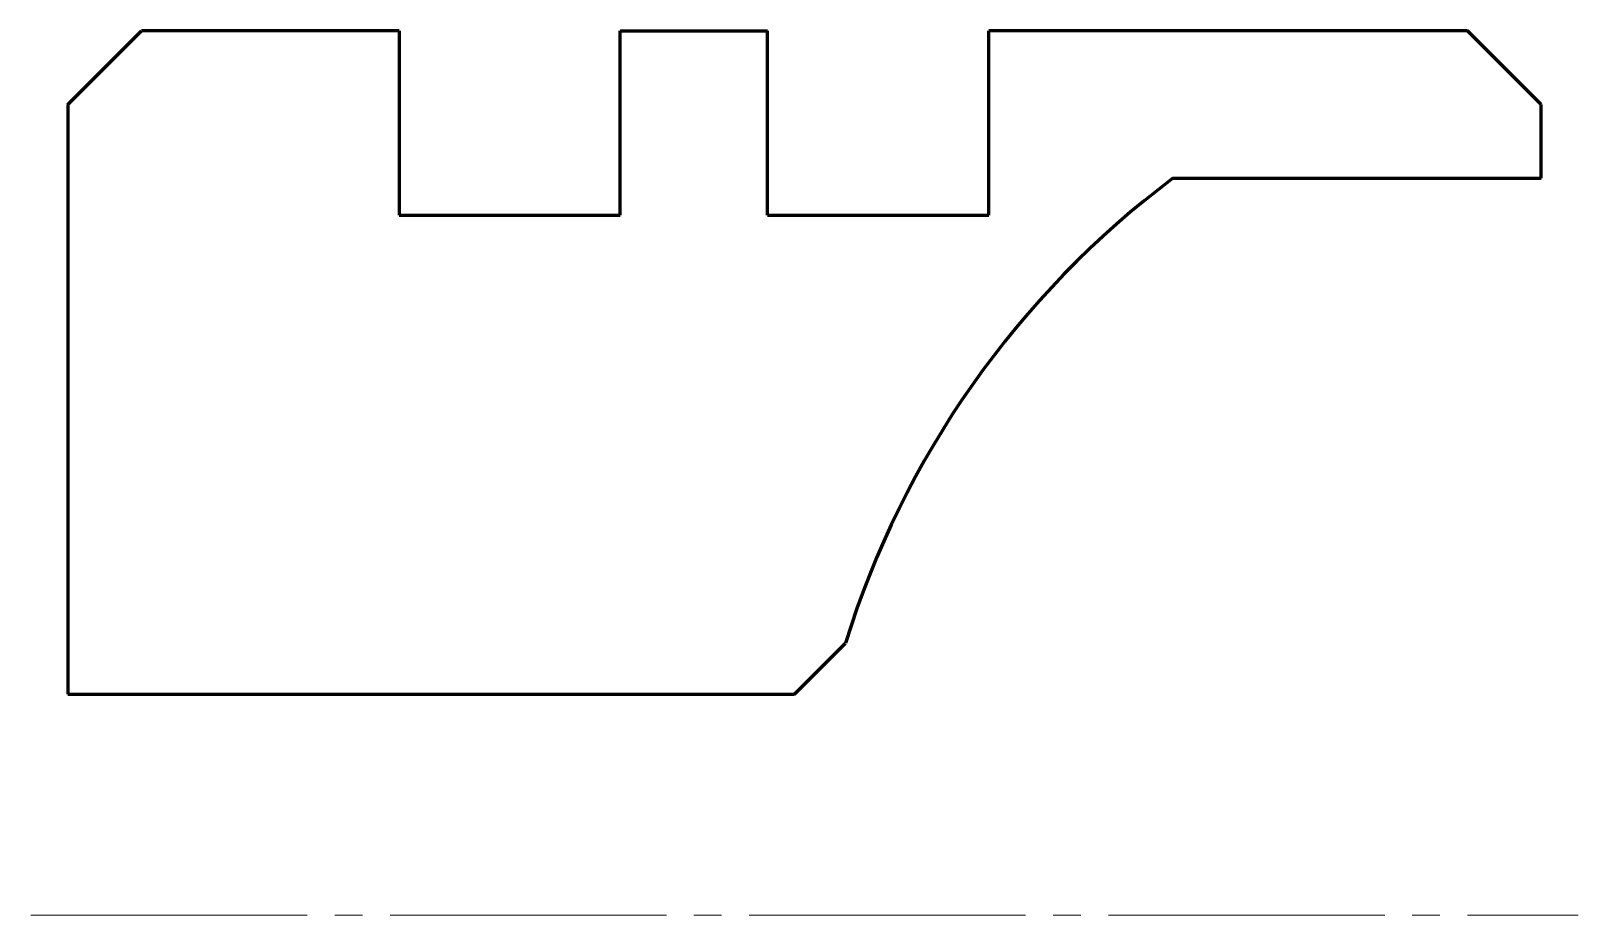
# Model space of a CAD drawing. Header units: millimetres. Extents: x -82 to 2, y 0 to 48.
import ezdxf

# ---------------------------------------------------------------- set-up
doc = ezdxf.new("R2010")
doc.units = ezdxf.units.MM
doc.linetypes.add('K5LT32768', pattern=[0])
doc.linetypes.add('K5LT32770', pattern=[19.5, 15, -1.5, 1.5, -1.5])
doc.layers.add('Системный слой', color=7, linetype='Continuous')

msp = doc.modelspace()

# ---------------------------------------------------------------- linework, layer by layer
at = {"layer": 'Системный слой', "color": 150, "linetype": 'K5LT32768', "lineweight": 60, "true_color": 0x0080ff}
for p, q in [((-80, 44), (-76, 48)), ((-62, 48), (-76, 48)), ((-62, 48), (-62, 38)), ((-50, 38), (-50, 48)), ((-50, 48), (-42, 48)), ((-42, 38), (-42, 48)), ((-4, 48), (-30, 48)), ((-30, 38), (-30, 48)), ((0, 44), (-4, 48)), ((-80, 44), (-80, 12)), ((0, 40), (0, 44)), ((-20, 40), (0, 40)), ((-62, 38), (-50, 38)), ((-42, 38), (-30, 38)), ((-40.539, 12), (-37.769, 14.77)), ((-80, 12), (-40.539, 12))]:
    msp.add_line(p, q, dxfattribs=at)
at = {"layer": 'Системный слой', "color": 30, "linetype": 'K5LT32770', "lineweight": 18, "true_color": 0xff8000}
msp.add_line((-82, 0), (2, 0), dxfattribs=at)
at = {"layer": 'Системный слой', "color": 150, "linetype": 'K5LT32768', "lineweight": 60, "true_color": 0x0080ff}
msp.add_arc((10, 0), 50, 126.8699, 162.82358, dxfattribs=at)

doc.saveas('drawing.dxf')
